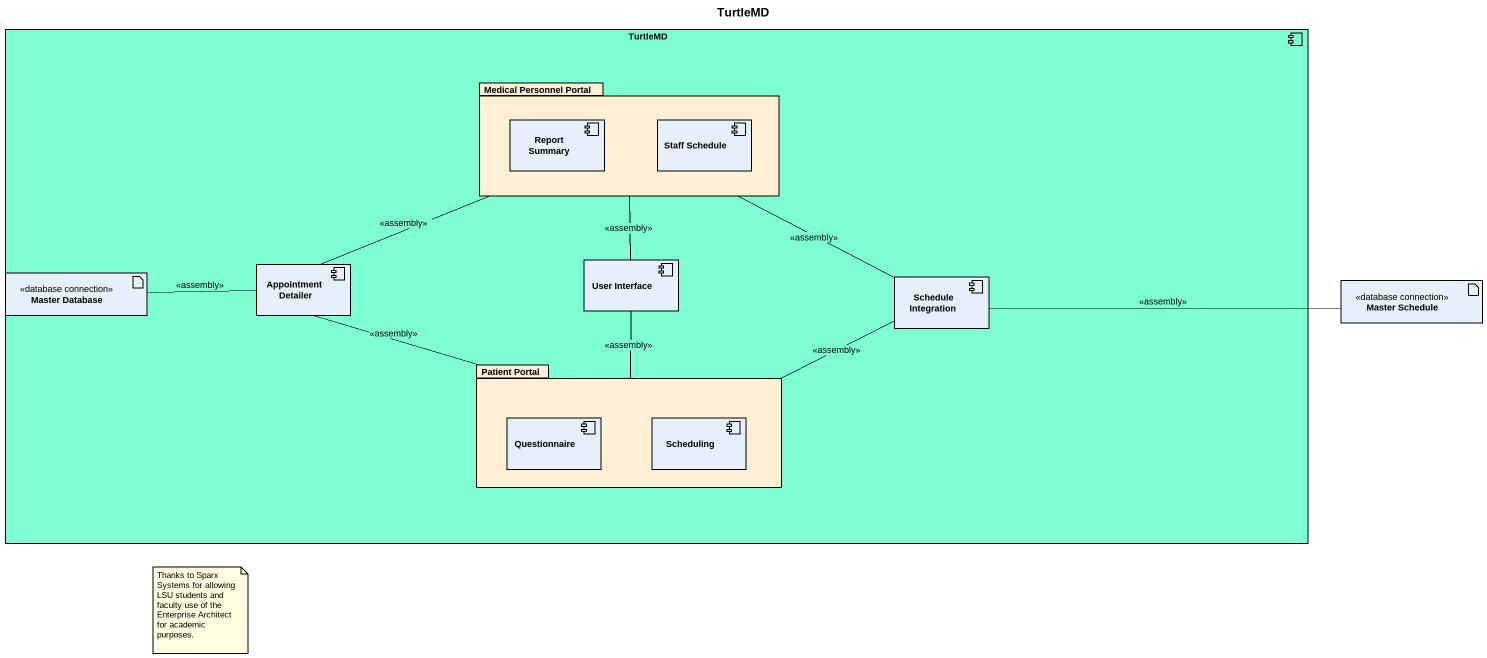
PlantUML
@startuml
title TurtleMD
component TurtleMD #7FFFD4 {
  package "Medical Personnel Portal" as Medical_Personnel_Portal #FFEFD5 {
    component "Report Summary" as Report_Summary
    component "Staff Schedule" as Staff_Schedule
  }
  artifact "Master Database" as Master_Database <<database connection>>
  component "Appointment Detailer" as Appointment_Detailer
  component "User Interface" as User_Interface
  component "Schedule Integration" as Schedule_Integration
  package "Patient Portal" as Patient_Portal #FFEFD5 {
    component Questionnaire
    component Scheduling
  }
}
artifact "Master Schedule" as Master_Schedule <<database connection>>
Medical_Personnel_Portal -left- Appointment_Detailer : <<assembly>>
Appointment_Detailer -left- Master_Database : <<assembly>>
User_Interface -up- Medical_Personnel_Portal : <<assembly>>
User_Interface -- Patient_Portal : <<assembly>>
Schedule_Integration -left- Medical_Personnel_Portal : <<assembly>>
Schedule_Integration -left- Patient_Portal : <<assembly>>
Master_Schedule -left- Schedule_Integration : <<assembly>>
Patient_Portal -left- Appointment_Detailer : <<assembly>>
note as N1
  Thanks to Sparx Systems for allowing LSU students and
  faculty use of the Enterprise Architect for academic purposes.
end note
@enduml
